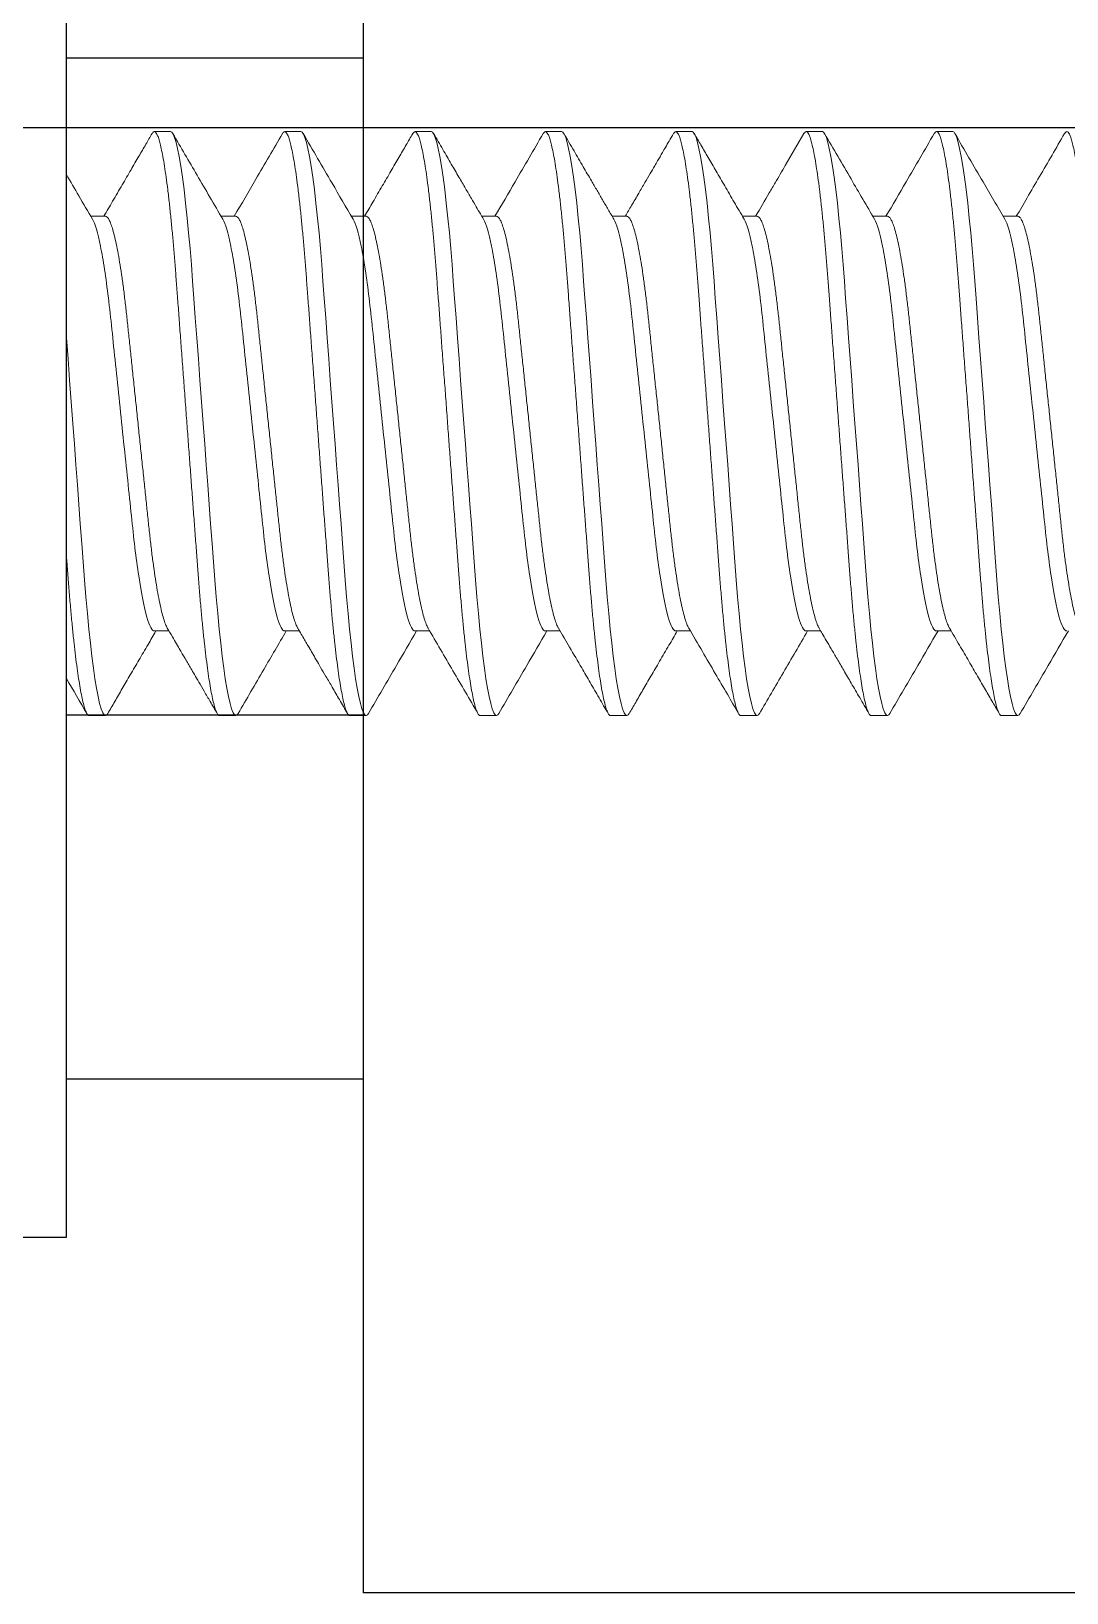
# Model space of a CAD drawing. Header units: inches. Extents: x -1 to 66.5, y -11.9 to 25.2.
# Drawn here: x 33.792 to 33.9906, y -7.751 to -7.4515 of the extents above; entities that cross this region are included whole.
import ezdxf

# ---------------------------------------------------------------- set-up
doc = ezdxf.new("R2010")
doc.units = ezdxf.units.IN
doc.header["$MEASUREMENT"] = 0
doc.linetypes.add('SLD-Solid', pattern=[0])
for name, color, linetype in [('45-1523-1', 80, 'Continuous'), ('Fastener', 134, 'Continuous'), ('Solenoid', 6, 'Continuous')]:
    doc.layers.add(name, color=color, linetype=linetype)

msp = doc.modelspace()

# ---------------------------------------------------------------- linework, layer by layer
at = {"layer": '45-1523-1'}
msp.add_line((33.40069, -7.46997), (41.15069, -7.46997), dxfattribs=at)
at = {"layer": 'Fastener'}
for p, q in [((33.79869, -7.68276), (33.79869, -7.40105)), ((33.76869, -7.68276), (33.79869, -7.68276))]:
    msp.add_line(p, q, dxfattribs=at)
at = {"layer": 'Fastener', "linetype": 'SLD-Solid', "lineweight": 15}
for p, q in [((33.81869, -7.47076), (33.81557, -7.47076)), ((33.84369, -7.47076), (33.84057, -7.47076)), ((33.86869, -7.47076), (33.86557, -7.47076)), ((33.89369, -7.47076), (33.89057, -7.47076)), ((33.91869, -7.47076), (33.91557, -7.47076)), ((33.94369, -7.47076), (33.94057, -7.47076)), ((33.96869, -7.47076), (33.96557, -7.47076)), ((33.80619, -7.487), (33.80337, -7.487)), ((33.83119, -7.487), (33.82837, -7.487)), ((33.85619, -7.487), (33.85337, -7.487)), ((33.88119, -7.487), (33.87837, -7.487)), ((33.90619, -7.487), (33.90337, -7.487)), ((33.93119, -7.487), (33.92837, -7.487)), ((33.95619, -7.487), (33.95337, -7.487)), ((33.98119, -7.487), (33.97837, -7.487)), ((33.81557, -7.56653), (33.81839, -7.56653)), ((33.84057, -7.56653), (33.84339, -7.56653)), ((33.86557, -7.56653), (33.86839, -7.56653)), ((33.89057, -7.56653), (33.89339, -7.56653)), ((33.91557, -7.56653), (33.91839, -7.56653)), ((33.94057, -7.56653), (33.94339, -7.56653)), ((33.96557, -7.56653), (33.96839, -7.56653)), ((33.80307, -7.58276), (33.80619, -7.58276)), ((33.82807, -7.58276), (33.83119, -7.58276)), ((33.85307, -7.58276), (33.85619, -7.58276)), ((33.87807, -7.58276), (33.88119, -7.58276)), ((33.90307, -7.58276), (33.90619, -7.58276)), ((33.92807, -7.58276), (33.93119, -7.58276)), ((33.95307, -7.58276), (33.95619, -7.58276)), ((33.97807, -7.58276), (33.98119, -7.58276))]:
    msp.add_line(p, q, dxfattribs=at)
at = {"layer": 'Fastener', "linetype": 'SLD-Solid', "lineweight": 15, "flags": 128}
for points in [[(33.83163, -7.58235), (33.83144, -7.58264), (33.83119, -7.58276), (33.83093, -7.58263), (33.83066, -7.5822), (33.83037, -7.58147), (33.83008, -7.58044), (33.82977, -7.57911), (33.82947, -7.57748), (33.82917, -7.57568), (33.82888, -7.57363), (33.82858, -7.57135), (33.8283, -7.56886), (33.82801, -7.56618), (33.82772, -7.56316), (33.82744, -7.55999), (33.82717, -7.55669), (33.82692, -7.55329), (33.82665, -7.54972), (33.82637, -7.54597), (33.8261, -7.5423), (33.82582, -7.53852), (33.82553, -7.53465), (33.82524, -7.53072), (33.82494, -7.52676), (33.82463, -7.52257), (33.82432, -7.51841), (33.82402, -7.51432), (33.82372, -7.51033), (33.82343, -7.50647), (33.82316, -7.50277), (33.82291, -7.49945), (33.82267, -7.49627), (33.82241, -7.49317), (33.82215, -7.49019), (33.82187, -7.48735), (33.82157, -7.48451), (33.82127, -7.48189), (33.82095, -7.47951), (33.82064, -7.47739), (33.82033, -7.47555), (33.82002, -7.47401), (33.81974, -7.47282), (33.81946, -7.47191), (33.81919, -7.47127), (33.81894, -7.47089), (33.81869, -7.47076), (33.81869, -7.47076)], [(33.85663, -7.58235), (33.85644, -7.58264), (33.85619, -7.58276), (33.85593, -7.58263), (33.85566, -7.5822), (33.85537, -7.58147), (33.85508, -7.58044), (33.85477, -7.57911), (33.85447, -7.57748), (33.85417, -7.57568), (33.85388, -7.57363), (33.85358, -7.57135), (33.8533, -7.56886), (33.85301, -7.56618), (33.85272, -7.56316), (33.85244, -7.55999), (33.85217, -7.55669), (33.85192, -7.55329), (33.85165, -7.54972), (33.85137, -7.54597), (33.8511, -7.5423), (33.85082, -7.53852), (33.85053, -7.53465), (33.85024, -7.53072), (33.84994, -7.52676), (33.84963, -7.52257), (33.84932, -7.51841), (33.84902, -7.51432), (33.84872, -7.51033), (33.84843, -7.50647), (33.84816, -7.50277), (33.84791, -7.49945), (33.84767, -7.49627), (33.84741, -7.49317), (33.84715, -7.49019), (33.84687, -7.48735), (33.84657, -7.48451), (33.84627, -7.48189), (33.84595, -7.47951), (33.84564, -7.47739), (33.84533, -7.47555), (33.84502, -7.47401), (33.84474, -7.47282), (33.84446, -7.47191), (33.84419, -7.47127), (33.84394, -7.47089), (33.84369, -7.47076), (33.84369, -7.47076)], [(33.88163, -7.58235), (33.88144, -7.58264), (33.88119, -7.58276), (33.88093, -7.58263), (33.88066, -7.5822), (33.88037, -7.58147), (33.88008, -7.58044), (33.87977, -7.57911), (33.87947, -7.57748), (33.87917, -7.57568), (33.87888, -7.57363), (33.87858, -7.57135), (33.8783, -7.56886), (33.87801, -7.56618), (33.87772, -7.56316), (33.87744, -7.55999), (33.87717, -7.55669), (33.87692, -7.55329), (33.87665, -7.54972), (33.87637, -7.54597), (33.8761, -7.5423), (33.87582, -7.53852), (33.87553, -7.53465), (33.87524, -7.53072), (33.87494, -7.52676), (33.87463, -7.52257), (33.87432, -7.51841), (33.87402, -7.51432), (33.87372, -7.51033), (33.87343, -7.50647), (33.87316, -7.50277), (33.87291, -7.49945), (33.87267, -7.49627), (33.87241, -7.49317), (33.87215, -7.49019), (33.87187, -7.48735), (33.87157, -7.48451), (33.87127, -7.48189), (33.87095, -7.47951), (33.87064, -7.47739), (33.87033, -7.47555), (33.87002, -7.47401), (33.86974, -7.47282), (33.86946, -7.47191), (33.86919, -7.47127), (33.86894, -7.47089), (33.86869, -7.47076), (33.86869, -7.47076)], [(33.90663, -7.58235), (33.90644, -7.58264), (33.90619, -7.58276), (33.90593, -7.58263), (33.90566, -7.5822), (33.90537, -7.58147), (33.90508, -7.58044), (33.90477, -7.57911), (33.90447, -7.57748), (33.90417, -7.57568), (33.90388, -7.57363), (33.90358, -7.57135), (33.9033, -7.56886), (33.90301, -7.56618), (33.90272, -7.56316), (33.90244, -7.55999), (33.90217, -7.55669), (33.90192, -7.55329), (33.90165, -7.54972), (33.90137, -7.54597), (33.9011, -7.5423), (33.90082, -7.53852), (33.90053, -7.53465), (33.90024, -7.53072), (33.89994, -7.52676), (33.89963, -7.52257), (33.89932, -7.51841), (33.89902, -7.51432), (33.89872, -7.51033), (33.89843, -7.50647), (33.89816, -7.50277), (33.89791, -7.49945), (33.89767, -7.49627), (33.89741, -7.49317), (33.89715, -7.49019), (33.89687, -7.48735), (33.89657, -7.48451), (33.89627, -7.48189), (33.89595, -7.47951), (33.89564, -7.47739), (33.89533, -7.47555), (33.89502, -7.47401), (33.89474, -7.47282), (33.89446, -7.47191), (33.89419, -7.47127), (33.89394, -7.47089), (33.89369, -7.47076), (33.89369, -7.47076)], [(33.93163, -7.58235), (33.93144, -7.58264), (33.93119, -7.58276), (33.93093, -7.58263), (33.93066, -7.5822), (33.93037, -7.58147), (33.93008, -7.58044), (33.92977, -7.57911), (33.92947, -7.57748), (33.92917, -7.57568), (33.92888, -7.57363), (33.92858, -7.57135), (33.9283, -7.56886), (33.92801, -7.56618), (33.92772, -7.56316), (33.92744, -7.55999), (33.92717, -7.55669), (33.92692, -7.55329), (33.92665, -7.54972), (33.92637, -7.54597), (33.9261, -7.5423), (33.92582, -7.53852), (33.92553, -7.53465), (33.92524, -7.53072), (33.92494, -7.52676), (33.92463, -7.52257), (33.92432, -7.51841), (33.92402, -7.51432), (33.92372, -7.51033), (33.92343, -7.50647), (33.92316, -7.50277), (33.92291, -7.49945), (33.92267, -7.49627), (33.92241, -7.49317), (33.92215, -7.49019), (33.92187, -7.48735), (33.92157, -7.48451), (33.92127, -7.48189), (33.92095, -7.47951), (33.92064, -7.47739), (33.92033, -7.47555), (33.92002, -7.47401), (33.91974, -7.47282), (33.91946, -7.47191), (33.91919, -7.47127), (33.91894, -7.47089), (33.91869, -7.47076), (33.91869, -7.47076)], [(33.95663, -7.58235), (33.95644, -7.58264), (33.95619, -7.58276), (33.95593, -7.58263), (33.95566, -7.5822), (33.95537, -7.58147), (33.95508, -7.58044), (33.95477, -7.57911), (33.95447, -7.57748), (33.95417, -7.57568), (33.95388, -7.57363), (33.95358, -7.57135), (33.9533, -7.56886), (33.95301, -7.56618), (33.95272, -7.56316), (33.95244, -7.55999), (33.95217, -7.55669), (33.95192, -7.55329), (33.95165, -7.54972), (33.95137, -7.54597), (33.9511, -7.5423), (33.95082, -7.53852), (33.95053, -7.53465), (33.95024, -7.53072), (33.94994, -7.52676), (33.94963, -7.52257), (33.94932, -7.51841), (33.94902, -7.51432), (33.94872, -7.51033), (33.94843, -7.50647), (33.94816, -7.50277), (33.94791, -7.49945), (33.94767, -7.49627), (33.94741, -7.49317), (33.94715, -7.49019), (33.94687, -7.48735), (33.94657, -7.48451), (33.94627, -7.48189), (33.94595, -7.47951), (33.94564, -7.47739), (33.94533, -7.47555), (33.94502, -7.47401), (33.94474, -7.47282), (33.94446, -7.47191), (33.94419, -7.47127), (33.94394, -7.47089), (33.94369, -7.47076), (33.94369, -7.47076)], [(33.98163, -7.58235), (33.98144, -7.58264), (33.98119, -7.58276), (33.98093, -7.58263), (33.98066, -7.5822), (33.98037, -7.58147), (33.98008, -7.58044), (33.97977, -7.57911), (33.97947, -7.57748), (33.97917, -7.57568), (33.97888, -7.57363), (33.97858, -7.57135), (33.9783, -7.56886), (33.97801, -7.56618), (33.97772, -7.56316), (33.97744, -7.55999), (33.97717, -7.55669), (33.97692, -7.55329), (33.97665, -7.54972), (33.97637, -7.54597), (33.9761, -7.5423), (33.97582, -7.53852), (33.97553, -7.53465), (33.97524, -7.53072), (33.97494, -7.52676), (33.97463, -7.52257), (33.97432, -7.51841), (33.97402, -7.51432), (33.97372, -7.51033), (33.97343, -7.50647), (33.97316, -7.50277), (33.97291, -7.49945), (33.97267, -7.49627), (33.97241, -7.49317), (33.97215, -7.49019), (33.97187, -7.48735), (33.97157, -7.48451), (33.97127, -7.48189), (33.97095, -7.47951), (33.97064, -7.47739), (33.97033, -7.47555), (33.97002, -7.47401), (33.96974, -7.47282), (33.96946, -7.47191), (33.96919, -7.47127), (33.96894, -7.47089), (33.96869, -7.47076), (33.96869, -7.47076)], [(33.80663, -7.58235), (33.80644, -7.58264), (33.80619, -7.58276), (33.80593, -7.58263), (33.80566, -7.5822), (33.80537, -7.58147), (33.80508, -7.58044), (33.80477, -7.57911), (33.80447, -7.57748), (33.80417, -7.57568), (33.80388, -7.57363), (33.80358, -7.57135), (33.8033, -7.56886), (33.80301, -7.56618), (33.80272, -7.56316), (33.80244, -7.55999), (33.80217, -7.55669), (33.80192, -7.55329), (33.80165, -7.54972), (33.80137, -7.54597), (33.8011, -7.5423), (33.80082, -7.53852), (33.80053, -7.53465), (33.80024, -7.53072), (33.79994, -7.52676), (33.79963, -7.52257), (33.79932, -7.51841), (33.79902, -7.51432), (33.79872, -7.51033), (33.79869, -7.50996)]]:
    msp.add_lwpolyline(points, dxfattribs=at)
at = {"layer": 'Fastener', "linetype": 'SLD-Solid', "lineweight": 15}
for points, knots in [([(33.81513, -7.47115), (33.81474, -7.47183), (33.8139, -7.47327), (33.81255, -7.47558), (33.81104, -7.47817), (33.80936, -7.48105), (33.80763, -7.48403), (33.80645, -7.48604), (33.80589, -7.487)], [0, 0, 0, 0, 0.127459, 0.273038, 0.43669, 0.618357, 0.817973, 1, 1, 1, 1]), ([(33.82807, -7.58276), (33.82798, -7.58274), (33.82781, -7.58268), (33.82753, -7.58224), (33.82725, -7.58152), (33.82695, -7.58049), (33.82665, -7.57916), (33.82635, -7.57756), (33.82605, -7.57572), (33.82575, -7.57367), (33.82546, -7.57139), (33.82517, -7.5689), (33.82488, -7.56617), (33.8246, -7.56321), (33.82432, -7.56003), (33.82405, -7.55673), (33.82379, -7.5533), (33.82353, -7.54972), (33.82325, -7.54604), (33.82297, -7.5423), (33.82269, -7.53852), (33.8224, -7.53465), (33.82211, -7.53072), (33.82181, -7.52668), (33.82151, -7.52257), (33.8212, -7.51841), (33.82089, -7.51432), (33.82059, -7.51033), (33.82031, -7.50647), (33.82004, -7.50284), (33.81978, -7.49943), (33.81954, -7.49623), (33.81929, -7.49313), (33.81902, -7.49015), (33.81874, -7.48725), (33.81845, -7.48447), (33.81814, -7.48185), (33.81783, -7.47947), (33.81752, -7.47735), (33.81721, -7.47551), (33.8169, -7.47399), (33.81661, -7.47278), (33.81634, -7.47187), (33.81607, -7.47123), (33.81581, -7.47085), (33.81556, -7.47073), (33.81534, -7.47082), (33.81519, -7.47108), (33.81513, -7.47119)], [0, 0, 0, 0, 0.021662, 0.043686, 0.066022, 0.088616, 0.11141, 0.134342, 0.156034, 0.177737, 0.199398, 0.220961, 0.242374, 0.264864, 0.287073, 0.308947, 0.330516, 0.352339, 0.374503, 0.395667, 0.417042, 0.438577, 0.460221, 0.48192, 0.504932, 0.527878, 0.550696, 0.573322, 0.595699, 0.61777, 0.638257, 0.658614, 0.679288, 0.700253, 0.721466, 0.744181, 0.767062, 0.790044, 0.813064, 0.836056, 0.858955, 0.880405, 0.901664, 0.922686, 0.943424, 0.963839, 0.985501, 1, 1, 1, 1]), ([(33.8287, -7.48757), (33.82705, -7.48474), (33.82386, -7.47928), (33.82067, -7.4738), (33.81913, -7.47115)], [0, 0, 0, 0, 0.515851, 1, 1, 1, 1]), ([(33.84013, -7.47115), (33.83844, -7.47406), (33.83536, -7.47935), (33.83228, -7.48463), (33.83089, -7.487)], [0, 0, 0, 0, 0.549896, 1, 1, 1, 1]), ([(33.85307, -7.58276), (33.85298, -7.58274), (33.85281, -7.58268), (33.85253, -7.58224), (33.85225, -7.58152), (33.85195, -7.58049), (33.85165, -7.57916), (33.85135, -7.57756), (33.85105, -7.57572), (33.85075, -7.57367), (33.85046, -7.57139), (33.85017, -7.5689), (33.84988, -7.56617), (33.8496, -7.56321), (33.84932, -7.56003), (33.84905, -7.55673), (33.84879, -7.5533), (33.84853, -7.54972), (33.84825, -7.54604), (33.84797, -7.5423), (33.84769, -7.53852), (33.8474, -7.53465), (33.84711, -7.53072), (33.84681, -7.52668), (33.84651, -7.52257), (33.8462, -7.51841), (33.84589, -7.51432), (33.84559, -7.51033), (33.84531, -7.50647), (33.84504, -7.50284), (33.84478, -7.49943), (33.84454, -7.49623), (33.84429, -7.49313), (33.84402, -7.49015), (33.84374, -7.48725), (33.84345, -7.48447), (33.84314, -7.48185), (33.84283, -7.47947), (33.84252, -7.47735), (33.84221, -7.47551), (33.8419, -7.47399), (33.84161, -7.47278), (33.84134, -7.47187), (33.84107, -7.47123), (33.84081, -7.47085), (33.84056, -7.47073), (33.84034, -7.47082), (33.84019, -7.47108), (33.84013, -7.47118)], [0, 0, 0, 0, 0.021664, 0.043689, 0.066026, 0.088621, 0.111416, 0.13435, 0.156042, 0.177747, 0.199408, 0.220972, 0.242386, 0.264878, 0.287088, 0.308963, 0.330533, 0.352357, 0.374522, 0.395687, 0.417063, 0.4386, 0.460245, 0.481945, 0.504958, 0.527906, 0.550725, 0.573352, 0.59573, 0.617802, 0.63829, 0.658649, 0.679323, 0.700289, 0.721503, 0.74422, 0.767102, 0.790086, 0.813107, 0.8361, 0.859, 0.880451, 0.901711, 0.922734, 0.943473, 0.963889, 0.985553, 1, 1, 1, 1]), ([(33.8537, -7.48757), (33.85235, -7.48526), (33.84915, -7.47979), (33.84597, -7.47432), (33.84413, -7.47115)], [0, 0, 0, 0, 0.422079, 1, 1, 1, 1]), ([(33.86513, -7.47115), (33.86471, -7.47187), (33.86383, -7.47339), (33.86243, -7.47579), (33.8609, -7.47841), (33.85924, -7.48126), (33.85755, -7.48415), (33.85642, -7.48609), (33.85589, -7.487)], [0, 0, 0, 0, 0.1366309, 0.2877085, 0.4531892, 0.6330276, 0.827174, 1, 1, 1, 1]), ([(33.87807, -7.58276), (33.87798, -7.58274), (33.87781, -7.58268), (33.87753, -7.58224), (33.87725, -7.58152), (33.87695, -7.58049), (33.87665, -7.57916), (33.87635, -7.57756), (33.87605, -7.57572), (33.87575, -7.57367), (33.87546, -7.57139), (33.87517, -7.5689), (33.87488, -7.56617), (33.8746, -7.56321), (33.87432, -7.56003), (33.87405, -7.55673), (33.87379, -7.5533), (33.87353, -7.54972), (33.87325, -7.54604), (33.87297, -7.5423), (33.87269, -7.53852), (33.8724, -7.53465), (33.87211, -7.53072), (33.87181, -7.52668), (33.87151, -7.52257), (33.8712, -7.51841), (33.87089, -7.51432), (33.87059, -7.51033), (33.87031, -7.50647), (33.87004, -7.50284), (33.86978, -7.49943), (33.86954, -7.49623), (33.86929, -7.49313), (33.86902, -7.49015), (33.86874, -7.48725), (33.86845, -7.48447), (33.86814, -7.48185), (33.86783, -7.47947), (33.86752, -7.47735), (33.86721, -7.47551), (33.8669, -7.47399), (33.86661, -7.47278), (33.86634, -7.47187), (33.86607, -7.47123), (33.86581, -7.47085), (33.86556, -7.47073), (33.86534, -7.47082), (33.86519, -7.47108), (33.86513, -7.47118)], [0, 0, 0, 0, 0.021665, 0.043691, 0.06603, 0.088627, 0.111423, 0.134358, 0.156052, 0.177758, 0.199421, 0.220986, 0.242402, 0.264895, 0.287106, 0.308983, 0.330554, 0.35238, 0.374546, 0.395713, 0.41709, 0.438628, 0.460275, 0.481976, 0.504991, 0.52794, 0.55076, 0.573389, 0.595768, 0.617842, 0.638331, 0.658691, 0.679367, 0.700335, 0.72155, 0.744268, 0.767151, 0.790137, 0.813159, 0.836154, 0.859056, 0.880508, 0.901769, 0.922793, 0.943534, 0.963952, 0.985616, 1, 1, 1, 1]), ([(33.8787, -7.48757), (33.8785, -7.48722), (33.87804, -7.48643), (33.87726, -7.4851), (33.87631, -7.48348), (33.8752, -7.48157), (33.87392, -7.47938), (33.87247, -7.47689), (33.87086, -7.47412), (33.86972, -7.47217), (33.86913, -7.47115)], [0, 0, 0, 0, 0.06359, 0.144676, 0.24328, 0.359424, 0.493133, 0.644442, 0.813383, 1, 1, 1, 1]), ([(33.89013, -7.47115), (33.88834, -7.47423), (33.88526, -7.47952), (33.88218, -7.4848), (33.88089, -7.487)], [0, 0, 0, 0, 0.582232, 1, 1, 1, 1]), ([(33.90307, -7.58276), (33.90298, -7.58274), (33.90281, -7.58268), (33.90253, -7.58224), (33.90225, -7.58152), (33.90195, -7.58049), (33.90165, -7.57916), (33.90135, -7.57756), (33.90105, -7.57572), (33.90075, -7.57367), (33.90046, -7.57139), (33.90017, -7.5689), (33.89988, -7.56617), (33.8996, -7.56321), (33.89932, -7.56003), (33.89905, -7.55673), (33.89879, -7.5533), (33.89853, -7.54972), (33.89825, -7.54604), (33.89797, -7.5423), (33.89769, -7.53852), (33.8974, -7.53465), (33.89711, -7.53072), (33.89681, -7.52668), (33.89651, -7.52257), (33.8962, -7.51841), (33.89589, -7.51432), (33.89559, -7.51033), (33.89531, -7.50647), (33.89504, -7.50284), (33.89478, -7.49943), (33.89454, -7.49623), (33.89429, -7.49313), (33.89402, -7.49015), (33.89374, -7.48725), (33.89345, -7.48447), (33.89314, -7.48185), (33.89283, -7.47947), (33.89252, -7.47735), (33.89221, -7.47551), (33.8919, -7.47399), (33.89161, -7.47278), (33.89134, -7.47187), (33.89107, -7.47123), (33.89081, -7.47085), (33.89056, -7.47073), (33.89034, -7.47082), (33.89019, -7.47108), (33.89013, -7.47118)], [0, 0, 0, 0, 0.021663, 0.043688, 0.066026, 0.088621, 0.111416, 0.134349, 0.156042, 0.177746, 0.199408, 0.220972, 0.242386, 0.264877, 0.287087, 0.308963, 0.330532, 0.352356, 0.374521, 0.395687, 0.417062, 0.438599, 0.460244, 0.481944, 0.504957, 0.527905, 0.550723, 0.573351, 0.595728, 0.617801, 0.638289, 0.658647, 0.679322, 0.700288, 0.721502, 0.744218, 0.7671, 0.790084, 0.813105, 0.836098, 0.858998, 0.880449, 0.901709, 0.922732, 0.943471, 0.963887, 0.985551, 1, 1, 1, 1]), ([(33.9037, -7.48757), (33.90334, -7.48694), (33.90261, -7.48571), (33.90154, -7.48387), (33.90047, -7.48203), (33.89923, -7.47991), (33.89776, -7.47739), (33.896, -7.47437), (33.89477, -7.47226), (33.89413, -7.47115)], [0, 0, 0, 0, 0.113896, 0.226128, 0.336684, 0.448715, 0.613776, 0.797523, 1, 1, 1, 1]), ([(33.91513, -7.47115), (33.91485, -7.47163), (33.91434, -7.4725), (33.91364, -7.47371), (33.91306, -7.47471), (33.91256, -7.47557), (33.91206, -7.47643), (33.91144, -7.4775), (33.91062, -7.4789), (33.9096, -7.48065), (33.90841, -7.48269), (33.90715, -7.48484), (33.90629, -7.48631), (33.90589, -7.487)], [0, 0, 0, 0, 0.089385, 0.165669, 0.228862, 0.278973, 0.328163, 0.390338, 0.482091, 0.592515, 0.721573, 0.869223, 1, 1, 1, 1]), ([(33.92807, -7.58276), (33.92798, -7.58274), (33.92781, -7.58268), (33.92753, -7.58224), (33.92725, -7.58152), (33.92695, -7.58049), (33.92665, -7.57916), (33.92635, -7.57756), (33.92605, -7.57572), (33.92575, -7.57367), (33.92546, -7.57139), (33.92517, -7.5689), (33.92488, -7.56617), (33.9246, -7.56321), (33.92432, -7.56003), (33.92405, -7.55673), (33.92379, -7.5533), (33.92353, -7.54972), (33.92325, -7.54604), (33.92297, -7.5423), (33.92269, -7.53852), (33.9224, -7.53465), (33.92211, -7.53072), (33.92181, -7.52668), (33.92151, -7.52257), (33.9212, -7.51841), (33.92089, -7.51432), (33.92059, -7.51033), (33.92031, -7.50647), (33.92004, -7.50284), (33.91978, -7.49943), (33.91954, -7.49623), (33.91929, -7.49313), (33.91902, -7.49015), (33.91874, -7.48725), (33.91845, -7.48447), (33.91814, -7.48185), (33.91783, -7.47947), (33.91752, -7.47735), (33.91721, -7.47551), (33.9169, -7.47399), (33.91661, -7.47278), (33.91634, -7.47187), (33.91607, -7.47123), (33.91581, -7.47085), (33.91556, -7.47073), (33.91534, -7.47082), (33.91519, -7.47108), (33.91513, -7.47119)], [0, 0, 0, 0, 0.021662, 0.043685, 0.066021, 0.088614, 0.111408, 0.134339, 0.15603, 0.177733, 0.199393, 0.220955, 0.242368, 0.264858, 0.287066, 0.30894, 0.330508, 0.35233, 0.374494, 0.395657, 0.417032, 0.438566, 0.46021, 0.481908, 0.50492, 0.527866, 0.550683, 0.573308, 0.595684, 0.617755, 0.638242, 0.658599, 0.679271, 0.700236, 0.721448, 0.744163, 0.767043, 0.790025, 0.813045, 0.836036, 0.858935, 0.880383, 0.901642, 0.922663, 0.943401, 0.963816, 0.985478, 1, 1, 1, 1]), ([(33.9287, -7.48757), (33.92806, -7.48647), (33.92681, -7.48434), (33.92502, -7.48126), (33.92335, -7.47841), (33.92183, -7.47579), (33.92043, -7.47339), (33.91955, -7.47187), (33.91913, -7.47115)], [0, 0, 0, 0, 0.2013768, 0.3889398, 0.5626344, 0.7224076, 0.8682099, 1, 1, 1, 1]), ([(33.94013, -7.47115), (33.93895, -7.47318), (33.93712, -7.47632), (33.93492, -7.4801), (33.93302, -7.48336), (33.93176, -7.4855), (33.93089, -7.487)], [0, 0, 0, 0, 0.3837041, 0.5932796, 0.7162439, 1, 1, 1, 1]), ([(33.95307, -7.58276), (33.95298, -7.58274), (33.95281, -7.58268), (33.95253, -7.58224), (33.95225, -7.58152), (33.95195, -7.58049), (33.95165, -7.57916), (33.95135, -7.57756), (33.95105, -7.57572), (33.95075, -7.57367), (33.95046, -7.57139), (33.95017, -7.5689), (33.94988, -7.56617), (33.9496, -7.56321), (33.94932, -7.56003), (33.94905, -7.55673), (33.94879, -7.5533), (33.94853, -7.54972), (33.94825, -7.54604), (33.94797, -7.5423), (33.94769, -7.53852), (33.9474, -7.53465), (33.94711, -7.53072), (33.94681, -7.52668), (33.94651, -7.52257), (33.9462, -7.51841), (33.94589, -7.51432), (33.94559, -7.51033), (33.94531, -7.50647), (33.94504, -7.50284), (33.94478, -7.49943), (33.94454, -7.49623), (33.94429, -7.49313), (33.94402, -7.49015), (33.94374, -7.48725), (33.94345, -7.48447), (33.94314, -7.48185), (33.94283, -7.47947), (33.94252, -7.47735), (33.94221, -7.47551), (33.9419, -7.47399), (33.94161, -7.47278), (33.94134, -7.47187), (33.94107, -7.47123), (33.94081, -7.47085), (33.94056, -7.47073), (33.94034, -7.47082), (33.94019, -7.47108), (33.94013, -7.47119)], [0, 0, 0, 0, 0.0216608, 0.0436831, 0.0660175, 0.0886099, 0.1114021, 0.1343326, 0.1560227, 0.1777244, 0.199383, 0.2209443, 0.2423559, 0.2648446, 0.2870516, 0.3089247, 0.3304913, 0.3523128, 0.3744752, 0.3956377, 0.4170109, 0.4385448, 0.4601873, 0.4818844, 0.5048946, 0.5278397, 0.5506555, 0.5732801, 0.5956548, 0.6177248, 0.6382101, 0.6585661, 0.6792378, 0.7002013, 0.7214126, 0.7441266, 0.7670055, 0.7899865, 0.8130048, 0.835995, 0.8588924, 0.8803401, 0.9015979, 0.9226178, 0.9433549, 0.9637682, 0.985429, 1, 1, 1, 1]), ([(33.9537, -7.48757), (33.9522, -7.48499), (33.949, -7.47952), (33.94582, -7.47405), (33.94413, -7.47115)], [0, 0, 0, 0, 0.470522, 1, 1, 1, 1]), ([(33.96513, -7.47115), (33.96334, -7.47423), (33.96026, -7.47952), (33.95718, -7.4848), (33.95589, -7.487)], [0, 0, 0, 0, 0.5822999, 1, 1, 1, 1]), ([(33.97807, -7.58276), (33.97798, -7.58274), (33.97781, -7.58268), (33.97753, -7.58224), (33.97725, -7.58152), (33.97695, -7.58049), (33.97665, -7.57916), (33.97635, -7.57756), (33.97605, -7.57572), (33.97575, -7.57367), (33.97546, -7.57139), (33.97517, -7.5689), (33.97488, -7.56617), (33.9746, -7.56321), (33.97432, -7.56003), (33.97405, -7.55673), (33.97379, -7.5533), (33.97353, -7.54972), (33.97325, -7.54604), (33.97297, -7.5423), (33.97269, -7.53852), (33.9724, -7.53465), (33.97211, -7.53072), (33.97181, -7.52668), (33.97151, -7.52257), (33.9712, -7.51841), (33.97089, -7.51432), (33.97059, -7.51033), (33.97031, -7.50647), (33.97004, -7.50284), (33.96978, -7.49943), (33.96954, -7.49623), (33.96929, -7.49313), (33.96902, -7.49015), (33.96874, -7.48725), (33.96845, -7.48447), (33.96814, -7.48185), (33.96783, -7.47947), (33.96752, -7.47735), (33.96721, -7.47551), (33.9669, -7.47399), (33.96661, -7.47278), (33.96634, -7.47187), (33.96607, -7.47123), (33.96581, -7.47085), (33.96556, -7.47073), (33.96534, -7.47082), (33.96519, -7.47108), (33.96513, -7.47119)], [0, 0, 0, 0, 0.021663, 0.043687, 0.066023, 0.088617, 0.111412, 0.134344, 0.156036, 0.177739, 0.1994, 0.220963, 0.242376, 0.264867, 0.287076, 0.308951, 0.330519, 0.352343, 0.374507, 0.395671, 0.417046, 0.438582, 0.460226, 0.481925, 0.504937, 0.527884, 0.550702, 0.573329, 0.595705, 0.617777, 0.638264, 0.658622, 0.679295, 0.700261, 0.721474, 0.74419, 0.76707, 0.790053, 0.813074, 0.836066, 0.858965, 0.880415, 0.901674, 0.922696, 0.943435, 0.96385, 0.985513, 1, 1, 1, 1]), ([(33.9787, -7.48757), (33.9773, -7.48517), (33.9741, -7.4797), (33.97092, -7.47423), (33.96913, -7.47115)], [0, 0, 0, 0, 0.437735, 1, 1, 1, 1]), ([(33.99013, -7.47114), (33.98934, -7.47251), (33.98774, -7.47526), (33.98535, -7.47936), (33.98306, -7.48328), (33.98158, -7.48583), (33.98089, -7.487)], [0, 0, 0, 0, 0.25937, 0.518365, 0.777009, 1, 1, 1, 1]), ([(34.00307, -7.58276), (34.00298, -7.58274), (34.00281, -7.58268), (34.00253, -7.58224), (34.00225, -7.58152), (34.00195, -7.58049), (34.00165, -7.57916), (34.00135, -7.57756), (34.00105, -7.57572), (34.00075, -7.57367), (34.00046, -7.57139), (34.00017, -7.5689), (33.99988, -7.56617), (33.9996, -7.56321), (33.99932, -7.56003), (33.99905, -7.55673), (33.99879, -7.5533), (33.99853, -7.54972), (33.99825, -7.54604), (33.99797, -7.5423), (33.99769, -7.53852), (33.9974, -7.53465), (33.99711, -7.53072), (33.99681, -7.52668), (33.99651, -7.52257), (33.9962, -7.51841), (33.99589, -7.51432), (33.99559, -7.51033), (33.99531, -7.50647), (33.99504, -7.50284), (33.99478, -7.49943), (33.99454, -7.49623), (33.99429, -7.49313), (33.99402, -7.49015), (33.99374, -7.48725), (33.99345, -7.48447), (33.99314, -7.48185), (33.99283, -7.47947), (33.99252, -7.47735), (33.99221, -7.47551), (33.9919, -7.47399), (33.99161, -7.47278), (33.99134, -7.47187), (33.99107, -7.47123), (33.99081, -7.47085), (33.99056, -7.47073), (33.99034, -7.47082), (33.99019, -7.47108), (33.99013, -7.47118)], [0, 0, 0, 0, 0.021672, 0.043705, 0.066051, 0.088655, 0.111459, 0.134401, 0.156102, 0.177815, 0.199485, 0.221057, 0.24248, 0.26498, 0.287198, 0.309083, 0.33066, 0.352493, 0.374667, 0.39584, 0.417224, 0.438769, 0.460423, 0.482131, 0.505153, 0.52811, 0.550937, 0.573573, 0.595959, 0.618041, 0.638536, 0.658903, 0.679585, 0.700559, 0.721781, 0.744507, 0.767398, 0.79039, 0.81342, 0.836422, 0.859332, 0.88079, 0.902059, 0.923089, 0.943837, 0.964261, 0.985933, 1, 1, 1, 1]), ([(33.8037, -7.48756), (33.80283, -7.48607), (33.80115, -7.48321), (33.79949, -7.48035), (33.79869, -7.47899)], [0, 0, 0, 0, 0.2735344, 0.5226997, 0.5226997, 0.5226997, 0.5226997]), ([(33.81557, -7.56653), (33.81514, -7.56653), (33.81465, -7.56567), (33.81361, -7.56207), (33.81307, -7.55933), (33.81231, -7.55427), (33.81206, -7.55243), (33.8116, -7.54855), (33.81139, -7.54655), (33.81072, -7.54014), (33.81021, -7.53528), (33.80916, -7.52527), (33.80862, -7.52014), (33.80763, -7.51069), (33.80722, -7.50649), (33.80629, -7.4988), (33.80576, -7.49536), (33.80471, -7.49014), (33.80418, -7.48838), (33.8037, -7.48756)], [0, 0, 0, 0, 0.125, 0.125, 0.25, 0.25, 0.3125, 0.3125, 0.375, 0.375, 0.5, 0.5, 0.625, 0.625, 0.75, 0.75, 0.875, 0.875, 1, 1, 1, 1]), ([(33.81806, -7.56596), (33.81805, -7.56596), (33.81794, -7.5658), (33.8177, -7.56522), (33.81734, -7.56419), (33.81697, -7.56283), (33.8166, -7.56119), (33.81623, -7.55929), (33.81587, -7.55715), (33.81551, -7.55478), (33.81516, -7.55221), (33.81483, -7.54947), (33.81452, -7.5466), (33.8142, -7.54358), (33.81387, -7.54042), (33.81353, -7.53713), (33.81317, -7.53374), (33.81281, -7.53027), (33.81244, -7.52674), (33.81207, -7.52319), (33.8117, -7.51966), (33.81134, -7.51622), (33.81099, -7.5129), (33.81066, -7.50975), (33.81035, -7.50677), (33.81004, -7.50396), (33.80971, -7.50127), (33.80937, -7.49872), (33.80901, -7.49633), (33.80864, -7.49416), (33.80827, -7.49224), (33.80789, -7.4906), (33.80752, -7.48927), (33.80717, -7.48824), (33.80683, -7.48752), (33.8065, -7.48708), (33.80629, -7.48703), (33.80619, -7.487)], [0, 0, 0, 0, 0.0011037, 0.0306617, 0.060576, 0.0907305, 0.1204632, 0.1501923, 0.1797998, 0.2091707, 0.2387189, 0.2678013, 0.2963216, 0.3248703, 0.3539772, 0.3830139, 0.4123936, 0.4420065, 0.4717374, 0.5020078, 0.5321537, 0.5620535, 0.5915919, 0.620662, 0.6486647, 0.6767023, 0.7052794, 0.7343041, 0.7642111, 0.7943614, 0.8246333, 0.8549021, 0.8850435, 0.9144055, 0.9434181, 0.9719801, 1, 1, 1, 1]), ([(33.84057, -7.56653), (33.84014, -7.56653), (33.83965, -7.56567), (33.83861, -7.56207), (33.83807, -7.55933), (33.83731, -7.55427), (33.83706, -7.55243), (33.8366, -7.54855), (33.83639, -7.54655), (33.83572, -7.54014), (33.83521, -7.53528), (33.83416, -7.52527), (33.83362, -7.52014), (33.83263, -7.5107), (33.83222, -7.50649), (33.83129, -7.4988), (33.83076, -7.49536), (33.82971, -7.49014), (33.82918, -7.48838), (33.8287, -7.48757)], [0, 0, 0, 0, 0.125, 0.125, 0.25, 0.25, 0.3125, 0.3125, 0.375, 0.375, 0.5, 0.5, 0.625, 0.625, 0.75, 0.75, 0.875, 0.875, 1, 1, 1, 1]), ([(33.84306, -7.56596), (33.84305, -7.56595), (33.84294, -7.5658), (33.8427, -7.56522), (33.84234, -7.56419), (33.84197, -7.56283), (33.8416, -7.56119), (33.84123, -7.55929), (33.84087, -7.55715), (33.84051, -7.55478), (33.84016, -7.55221), (33.83983, -7.54947), (33.83952, -7.5466), (33.8392, -7.54358), (33.83887, -7.54042), (33.83853, -7.53713), (33.83817, -7.53374), (33.83781, -7.53027), (33.83744, -7.52674), (33.83707, -7.52319), (33.8367, -7.51966), (33.83634, -7.51622), (33.83599, -7.5129), (33.83566, -7.50975), (33.83535, -7.50677), (33.83504, -7.50396), (33.83471, -7.50127), (33.83437, -7.49872), (33.83401, -7.49633), (33.83364, -7.49416), (33.83327, -7.49224), (33.83289, -7.4906), (33.83252, -7.48927), (33.83217, -7.48824), (33.83183, -7.48752), (33.8315, -7.48708), (33.83129, -7.48703), (33.83119, -7.487)], [0, 0, 0, 0, 0.0010211, 0.0305816, 0.0604983, 0.0906554, 0.1203905, 0.1501221, 0.179732, 0.2091053, 0.238656, 0.2677408, 0.2962634, 0.3248145, 0.3539238, 0.3829629, 0.412345, 0.4419604, 0.4716938, 0.5019667, 0.532115, 0.5620173, 0.5915582, 0.6206306, 0.6486357, 0.6766756, 0.705255, 0.7342821, 0.7641916, 0.7943444, 0.8246187, 0.8548902, 0.885034, 0.9143984, 0.9434134, 0.9719777, 1, 1, 1, 1]), ([(33.86557, -7.56653), (33.86514, -7.56653), (33.86465, -7.56567), (33.86361, -7.56207), (33.86307, -7.55933), (33.86231, -7.55427), (33.86206, -7.55243), (33.8616, -7.54855), (33.86139, -7.54655), (33.86072, -7.54014), (33.86021, -7.53528), (33.85916, -7.52527), (33.85862, -7.52015), (33.85763, -7.5107), (33.85722, -7.50649), (33.85629, -7.4988), (33.85576, -7.49536), (33.85471, -7.49014), (33.85418, -7.48838), (33.8537, -7.48757)], [0, 0, 0, 0, 0.125, 0.125, 0.25, 0.25, 0.3125, 0.3125, 0.375, 0.375, 0.5, 0.5, 0.625, 0.625, 0.75, 0.75, 0.875, 0.875, 1, 1, 1, 1]), ([(33.86806, -7.56596), (33.86805, -7.56595), (33.86794, -7.5658), (33.8677, -7.56522), (33.86734, -7.56419), (33.86697, -7.56283), (33.8666, -7.56119), (33.86623, -7.55929), (33.86587, -7.55715), (33.86551, -7.55478), (33.86516, -7.55221), (33.86483, -7.54947), (33.86452, -7.5466), (33.8642, -7.54358), (33.86387, -7.54042), (33.86353, -7.53713), (33.86317, -7.53374), (33.86281, -7.53027), (33.86244, -7.52674), (33.86207, -7.52319), (33.8617, -7.51966), (33.86134, -7.51622), (33.86099, -7.5129), (33.86066, -7.50975), (33.86035, -7.50677), (33.86004, -7.50396), (33.85971, -7.50127), (33.85937, -7.49872), (33.85901, -7.49633), (33.85864, -7.49416), (33.85827, -7.49224), (33.85789, -7.4906), (33.85752, -7.48927), (33.85717, -7.48824), (33.85683, -7.48752), (33.8565, -7.48708), (33.85629, -7.48703), (33.85619, -7.487)], [0, 0, 0, 0, 0.001056, 0.030616, 0.060531, 0.090687, 0.120421, 0.150152, 0.179761, 0.209133, 0.238683, 0.267767, 0.296288, 0.324838, 0.353947, 0.382985, 0.412366, 0.44198, 0.471712, 0.501984, 0.532132, 0.562033, 0.591573, 0.620644, 0.648648, 0.676687, 0.705265, 0.734291, 0.7642, 0.794352, 0.824625, 0.854895, 0.885038, 0.914401, 0.943415, 0.971979, 1, 1, 1, 1]), ([(33.89057, -7.56653), (33.89014, -7.56653), (33.88965, -7.56567), (33.88861, -7.56207), (33.88807, -7.55933), (33.88731, -7.55427), (33.88706, -7.55243), (33.8866, -7.54855), (33.88639, -7.54656), (33.88572, -7.54014), (33.88521, -7.53528), (33.88416, -7.52527), (33.88362, -7.52015), (33.88263, -7.5107), (33.88222, -7.50649), (33.88129, -7.4988), (33.88076, -7.49536), (33.87971, -7.49015), (33.87918, -7.48838), (33.8787, -7.48757)], [0, 0, 0, 0, 0.125, 0.125, 0.25, 0.25, 0.3125, 0.3125, 0.375, 0.375, 0.5, 0.5, 0.625, 0.625, 0.75, 0.75, 0.875, 0.875, 1, 1, 1, 1]), ([(33.89306, -7.56596), (33.89306, -7.56596), (33.89294, -7.5658), (33.8927, -7.56522), (33.89234, -7.56419), (33.89197, -7.56283), (33.8916, -7.56119), (33.89123, -7.55929), (33.89087, -7.55715), (33.89051, -7.55478), (33.89016, -7.55221), (33.88983, -7.54947), (33.88952, -7.5466), (33.8892, -7.54358), (33.88887, -7.54042), (33.88853, -7.53713), (33.88817, -7.53374), (33.88781, -7.53027), (33.88744, -7.52674), (33.88707, -7.52319), (33.8867, -7.51966), (33.88634, -7.51622), (33.88599, -7.5129), (33.88566, -7.50975), (33.88535, -7.50677), (33.88504, -7.50396), (33.88471, -7.50127), (33.88437, -7.49872), (33.88401, -7.49633), (33.88364, -7.49416), (33.88327, -7.49224), (33.88289, -7.4906), (33.88252, -7.48927), (33.88217, -7.48824), (33.88183, -7.48752), (33.8815, -7.48708), (33.88129, -7.48703), (33.88119, -7.487)], [0, 0, 0, 0, 0.0013524, 0.0309032, 0.0608099, 0.090957, 0.1206823, 0.150404, 0.1800041, 0.2093676, 0.2389086, 0.2679837, 0.2964969, 0.3250385, 0.3541381, 0.3831676, 0.41254, 0.4421455, 0.471869, 0.5021319, 0.5322702, 0.5621626, 0.5916936, 0.6207565, 0.6487522, 0.6767829, 0.7053528, 0.7343703, 0.7642699, 0.7944126, 0.8246769, 0.8549383, 0.8850722, 0.9144268, 0.9434322, 0.971987, 1, 1, 1, 1]), ([(33.91557, -7.56653), (33.91514, -7.56653), (33.91465, -7.56567), (33.91361, -7.56207), (33.91307, -7.55933), (33.91231, -7.55427), (33.91206, -7.55243), (33.9116, -7.54855), (33.91139, -7.54656), (33.91072, -7.54014), (33.91021, -7.53528), (33.90916, -7.52527), (33.90862, -7.52015), (33.90763, -7.5107), (33.90722, -7.50649), (33.90629, -7.4988), (33.90576, -7.49536), (33.90471, -7.49015), (33.90418, -7.48838), (33.9037, -7.48757)], [0, 0, 0, 0, 0.125, 0.125, 0.25, 0.25, 0.3125, 0.3125, 0.375, 0.375, 0.5, 0.5, 0.625, 0.625, 0.75, 0.75, 0.875, 0.875, 1, 1, 1, 1]), ([(33.91806, -7.56596), (33.91805, -7.56596), (33.91794, -7.5658), (33.9177, -7.56522), (33.91734, -7.56419), (33.91697, -7.56283), (33.9166, -7.56119), (33.91623, -7.55929), (33.91587, -7.55715), (33.91551, -7.55478), (33.91516, -7.55221), (33.91483, -7.54947), (33.91452, -7.5466), (33.9142, -7.54358), (33.91387, -7.54042), (33.91353, -7.53713), (33.91317, -7.53374), (33.91281, -7.53027), (33.91244, -7.52674), (33.91207, -7.52319), (33.9117, -7.51966), (33.91134, -7.51622), (33.91099, -7.5129), (33.91066, -7.50975), (33.91035, -7.50677), (33.91004, -7.50396), (33.90971, -7.50127), (33.90937, -7.49872), (33.90901, -7.49633), (33.90864, -7.49416), (33.90827, -7.49224), (33.90789, -7.4906), (33.90752, -7.48927), (33.90717, -7.48824), (33.90683, -7.48752), (33.9065, -7.48708), (33.90629, -7.48703), (33.90619, -7.487)], [0, 0, 0, 0, 0.001101, 0.030659, 0.060573, 0.090728, 0.120461, 0.15019, 0.179798, 0.209169, 0.238717, 0.267799, 0.29632, 0.324869, 0.353975, 0.383012, 0.412392, 0.442005, 0.471736, 0.502007, 0.532152, 0.562052, 0.591591, 0.620661, 0.648664, 0.676701, 0.705279, 0.734303, 0.764211, 0.794361, 0.824633, 0.854902, 0.885043, 0.914405, 0.943418, 0.97198, 1, 1, 1, 1]), ([(33.94057, -7.56653), (33.94014, -7.56653), (33.93965, -7.56567), (33.93861, -7.56207), (33.93807, -7.55933), (33.93731, -7.55427), (33.93706, -7.55243), (33.9366, -7.54855), (33.93639, -7.54656), (33.93572, -7.54014), (33.93521, -7.53528), (33.93416, -7.52527), (33.93362, -7.52015), (33.93263, -7.5107), (33.93222, -7.50649), (33.93129, -7.4988), (33.93076, -7.49536), (33.92971, -7.49014), (33.92918, -7.48838), (33.9287, -7.48757)], [0, 0, 0, 0, 0.125, 0.125, 0.25, 0.25, 0.3125, 0.3125, 0.375, 0.375, 0.5, 0.5, 0.625, 0.625, 0.75, 0.75, 0.875, 0.875, 1, 1, 1, 1]), ([(33.94306, -7.56596), (33.94305, -7.56595), (33.94294, -7.5658), (33.9427, -7.56522), (33.94234, -7.56419), (33.94197, -7.56283), (33.9416, -7.56119), (33.94123, -7.55929), (33.94087, -7.55715), (33.94051, -7.55478), (33.94016, -7.55221), (33.93983, -7.54947), (33.93952, -7.5466), (33.9392, -7.54358), (33.93887, -7.54042), (33.93853, -7.53713), (33.93817, -7.53374), (33.93781, -7.53027), (33.93744, -7.52674), (33.93707, -7.52319), (33.9367, -7.51966), (33.93634, -7.51622), (33.93599, -7.5129), (33.93566, -7.50975), (33.93535, -7.50677), (33.93504, -7.50396), (33.93471, -7.50127), (33.93437, -7.49872), (33.93401, -7.49633), (33.93364, -7.49416), (33.93327, -7.49224), (33.93289, -7.4906), (33.93252, -7.48927), (33.93217, -7.48824), (33.93183, -7.48752), (33.9315, -7.48708), (33.93129, -7.48703), (33.93119, -7.487)], [0, 0, 0, 0, 0.001034, 0.030594, 0.06051, 0.090667, 0.120402, 0.150133, 0.179742, 0.209115, 0.238666, 0.26775, 0.296272, 0.324823, 0.353932, 0.382971, 0.412352, 0.441967, 0.4717, 0.501973, 0.532121, 0.562023, 0.591563, 0.620635, 0.64864, 0.67668, 0.705259, 0.734285, 0.764195, 0.794347, 0.824621, 0.854892, 0.885035, 0.914399, 0.943414, 0.971978, 1, 1, 1, 1]), ([(33.96557, -7.56653), (33.96514, -7.56653), (33.96465, -7.56567), (33.96361, -7.56207), (33.96307, -7.55933), (33.96231, -7.55427), (33.96206, -7.55243), (33.9616, -7.54855), (33.96139, -7.54655), (33.96072, -7.54014), (33.96021, -7.53528), (33.95916, -7.52527), (33.95862, -7.52015), (33.95763, -7.5107), (33.95722, -7.50649), (33.95629, -7.4988), (33.95576, -7.49536), (33.95471, -7.49014), (33.95418, -7.48838), (33.9537, -7.48757)], [0, 0, 0, 0, 0.125, 0.125, 0.25, 0.25, 0.3125, 0.3125, 0.375, 0.375, 0.5, 0.5, 0.625, 0.625, 0.75, 0.75, 0.875, 0.875, 1, 1, 1, 1]), ([(33.96806, -7.56596), (33.96805, -7.56595), (33.96794, -7.5658), (33.9677, -7.56522), (33.96734, -7.56419), (33.96697, -7.56283), (33.9666, -7.56119), (33.96623, -7.55929), (33.96587, -7.55715), (33.96551, -7.55478), (33.96516, -7.55221), (33.96483, -7.54947), (33.96452, -7.5466), (33.9642, -7.54358), (33.96387, -7.54042), (33.96353, -7.53713), (33.96317, -7.53374), (33.96281, -7.53027), (33.96244, -7.52674), (33.96207, -7.52319), (33.9617, -7.51966), (33.96134, -7.51622), (33.96099, -7.5129), (33.96066, -7.50975), (33.96035, -7.50677), (33.96004, -7.50396), (33.95971, -7.50127), (33.95937, -7.49872), (33.95901, -7.49633), (33.95864, -7.49416), (33.95827, -7.49224), (33.95789, -7.4906), (33.95752, -7.48927), (33.95717, -7.48824), (33.95683, -7.48752), (33.9565, -7.48708), (33.95629, -7.48703), (33.95619, -7.487)], [0, 0, 0, 0, 0.00103, 0.03059, 0.060507, 0.090663, 0.120398, 0.15013, 0.179739, 0.209112, 0.238663, 0.267747, 0.29627, 0.32482, 0.353929, 0.382968, 0.41235, 0.441965, 0.471698, 0.501971, 0.532119, 0.562021, 0.591562, 0.620634, 0.648639, 0.676678, 0.705258, 0.734284, 0.764194, 0.794346, 0.82462, 0.854891, 0.885035, 0.914399, 0.943414, 0.971978, 1, 1, 1, 1]), ([(33.99057, -7.56653), (33.99014, -7.56653), (33.98965, -7.56567), (33.98861, -7.56207), (33.98807, -7.55933), (33.98731, -7.55427), (33.98706, -7.55243), (33.9866, -7.54855), (33.98639, -7.54655), (33.98572, -7.54014), (33.98521, -7.53528), (33.98416, -7.52527), (33.98362, -7.52014), (33.98263, -7.5107), (33.98222, -7.50649), (33.98129, -7.4988), (33.98076, -7.49536), (33.97971, -7.49014), (33.97918, -7.48838), (33.9787, -7.48756)], [0, 0, 0, 0, 0.125, 0.125, 0.25, 0.25, 0.3125, 0.3125, 0.375, 0.375, 0.5, 0.5, 0.625, 0.625, 0.75, 0.75, 0.875, 0.875, 1, 1, 1, 1]), ([(33.99306, -7.56596), (33.99305, -7.56595), (33.99294, -7.5658), (33.9927, -7.56522), (33.99234, -7.56419), (33.99197, -7.56283), (33.9916, -7.56119), (33.99123, -7.55929), (33.99087, -7.55715), (33.99051, -7.55478), (33.99016, -7.55221), (33.98983, -7.54947), (33.98952, -7.5466), (33.9892, -7.54358), (33.98887, -7.54042), (33.98853, -7.53713), (33.98817, -7.53374), (33.98781, -7.53027), (33.98744, -7.52674), (33.98707, -7.52319), (33.9867, -7.51966), (33.98634, -7.51622), (33.98599, -7.5129), (33.98566, -7.50975), (33.98535, -7.50677), (33.98504, -7.50396), (33.98471, -7.50127), (33.98437, -7.49872), (33.98401, -7.49633), (33.98364, -7.49416), (33.98327, -7.49224), (33.98289, -7.4906), (33.98252, -7.48927), (33.98217, -7.48824), (33.98183, -7.48752), (33.9815, -7.48708), (33.98129, -7.48703), (33.98119, -7.487)], [0, 0, 0, 0, 0.0010897, 0.0306482, 0.0605629, 0.0907179, 0.120451, 0.1501805, 0.1797884, 0.2091597, 0.2387083, 0.2677911, 0.2963118, 0.3248609, 0.3539682, 0.3830053, 0.4123854, 0.4419987, 0.4717301, 0.5020009, 0.5321472, 0.5620474, 0.5915862, 0.6206567, 0.6486598, 0.6766978, 0.7052753, 0.7343004, 0.7642079, 0.7943585, 0.8246308, 0.8549001, 0.8850419, 0.9144043, 0.9434173, 0.9719797, 1, 1, 1, 1]), ([(33.80307, -7.58276), (33.80298, -7.58274), (33.80281, -7.58268), (33.80253, -7.58224), (33.80225, -7.58152), (33.80195, -7.58049), (33.80165, -7.57916), (33.80135, -7.57756), (33.80105, -7.57572), (33.80075, -7.57367), (33.80046, -7.57139), (33.80017, -7.5689), (33.79988, -7.56617), (33.7996, -7.56321), (33.79932, -7.56003), (33.79905, -7.55673), (33.79884, -7.55402), (33.79873, -7.55241), (33.79869, -7.55196)], [0, 0, 0, 0, 0.021662, 0.0436855, 0.0660212, 0.0886149, 0.1114084, 0.1343402, 0.1560315, 0.1777344, 0.1993942, 0.2209568, 0.2423695, 0.2648595, 0.2870678, 0.3089421, 0.33051, 0.3387077, 0.3387077, 0.3387077, 0.3387077]), ([(33.80663, -7.58238), (33.80708, -7.58161), (33.80801, -7.58001), (33.80945, -7.57753), (33.81099, -7.57488), (33.81264, -7.57206), (33.81428, -7.56926), (33.81537, -7.56739), (33.81587, -7.56653)], [0, 0, 0, 0, 0.145434, 0.301781, 0.469006, 0.647064, 0.835911, 1, 1, 1, 1]), ([(33.81806, -7.56597), (33.81838, -7.56652), (33.81898, -7.56754), (33.8198, -7.56894), (33.82048, -7.57011), (33.82102, -7.57104), (33.82143, -7.57173), (33.82176, -7.5723), (33.82213, -7.57293), (33.82263, -7.57379), (33.82331, -7.57496), (33.82416, -7.57642), (33.82517, -7.57815), (33.82634, -7.58017), (33.82718, -7.58161), (33.82763, -7.58237)], [0, 0, 0, 0, 0.10074, 0.186625, 0.257628, 0.313728, 0.356495, 0.384119, 0.41754, 0.471645, 0.542917, 0.63137, 0.737019, 0.859887, 1, 1, 1, 1]), ([(33.83163, -7.58238), (33.83327, -7.57956), (33.83635, -7.57427), (33.83943, -7.56899), (33.84087, -7.56653)], [0, 0, 0, 0, 0.533694, 1, 1, 1, 1]), ([(33.84306, -7.56596), (33.84329, -7.56636), (33.84373, -7.56711), (33.84434, -7.56816), (33.84488, -7.56908), (33.84534, -7.56986), (33.84575, -7.57056), (33.84617, -7.57128), (33.84674, -7.57227), (33.84753, -7.57362), (33.84855, -7.57537), (33.84975, -7.57743), (33.85113, -7.5798), (33.85211, -7.58148), (33.85263, -7.58238)], [0, 0, 0, 0, 0.0726126, 0.1368827, 0.1927979, 0.2403477, 0.2796129, 0.3211904, 0.3723655, 0.4601493, 0.5667815, 0.6922831, 0.8366798, 1, 1, 1, 1]), ([(33.85663, -7.58238), (33.85842, -7.5793), (33.8615, -7.57401), (33.86458, -7.56873), (33.86587, -7.56653)], [0, 0, 0, 0, 0.58233, 1, 1, 1, 1]), ([(33.86806, -7.56596), (33.86886, -7.56733), (33.87045, -7.57006), (33.87285, -7.57416), (33.87524, -7.57827), (33.87683, -7.58101), (33.87763, -7.58238)], [0, 0, 0, 0, 0.2495101, 0.4993295, 0.7494846, 1, 1, 1, 1]), ([(33.88163, -7.58238), (33.88342, -7.5793), (33.8865, -7.57401), (33.88958, -7.56873), (33.89087, -7.56653)], [0, 0, 0, 0, 0.582331, 1, 1, 1, 1]), ([(33.89306, -7.56597), (33.89378, -7.5672), (33.89527, -7.56975), (33.89731, -7.57323), (33.89919, -7.57646), (33.90089, -7.57938), (33.90204, -7.58136), (33.90263, -7.58238)], [0, 0, 0, 0, 0.225404, 0.466834, 0.636951, 0.814603, 1, 1, 1, 1]), ([(33.90663, -7.58238), (33.90705, -7.58166), (33.90793, -7.58014), (33.90933, -7.57774), (33.91086, -7.57512), (33.91252, -7.57227), (33.9142, -7.56938), (33.91534, -7.56744), (33.91587, -7.56653)], [0, 0, 0, 0, 0.136601, 0.287661, 0.453138, 0.632983, 0.827147, 1, 1, 1, 1]), ([(33.91806, -7.56596), (33.91893, -7.56746), (33.92063, -7.57036), (33.9231, -7.5746), (33.92542, -7.57857), (33.92691, -7.58114), (33.92763, -7.58238)], [0, 0, 0, 0, 0.273535, 0.531456, 0.773647, 1, 1, 1, 1]), ([(33.93163, -7.58238), (33.93316, -7.57975), (33.93623, -7.57446), (33.93932, -7.56918), (33.94087, -7.56653)], [0, 0, 0, 0, 0.497806, 1, 1, 1, 1]), ([(33.94306, -7.56596), (33.94326, -7.56631), (33.94372, -7.5671), (33.9445, -7.56843), (33.94545, -7.57005), (33.94656, -7.57196), (33.94784, -7.57415), (33.94929, -7.57664), (33.9509, -7.57941), (33.95204, -7.58136), (33.95263, -7.58238)], [0, 0, 0, 0, 0.06359, 0.144676, 0.243279, 0.359422, 0.493133, 0.644441, 0.813382, 1, 1, 1, 1]), ([(33.95663, -7.58238), (33.95842, -7.5793), (33.9615, -7.57401), (33.96458, -7.56873), (33.96587, -7.56653)], [0, 0, 0, 0, 0.582218, 1, 1, 1, 1]), ([(33.96806, -7.56596), (33.9687, -7.56706), (33.96995, -7.56919), (33.97174, -7.57227), (33.9734, -7.57512), (33.97493, -7.57774), (33.97633, -7.58014), (33.97721, -7.58166), (33.97763, -7.58238)], [0, 0, 0, 0, 0.201311, 0.388831, 0.562507, 0.722292, 0.868137, 1, 1, 1, 1]), ([(33.98163, -7.58238), (33.98342, -7.5793), (33.98649, -7.57401), (33.98958, -7.56873), (33.99087, -7.56653)], [0, 0, 0, 0, 0.582067, 1, 1, 1, 1])]:
    msp.add_open_spline(points, degree=3, knots=knots, dxfattribs=at)
msp.add_open_spline([(33.79869, -7.57561), (33.80001, -7.57787), (33.80132, -7.58012), (33.80263, -7.58238)], degree=3, dxfattribs=at)
at = {"layer": 'Solenoid'}
for p, q in [((33.85569, -7.75097), (33.85569, -5.27897)), ((33.79869, -7.65247), (33.79869, -7.40105)), ((33.85569, -7.45667), (33.79869, -7.45667)), ((33.79869, -7.58267), (33.79869, -7.45667)), ((33.85569, -7.58267), (33.79869, -7.58267)), ((33.85569, -7.65247), (33.79869, -7.65247)), ((34.35569, -7.75097), (33.85569, -7.75097))]:
    msp.add_line(p, q, dxfattribs=at)

doc.saveas('drawing.dxf')
